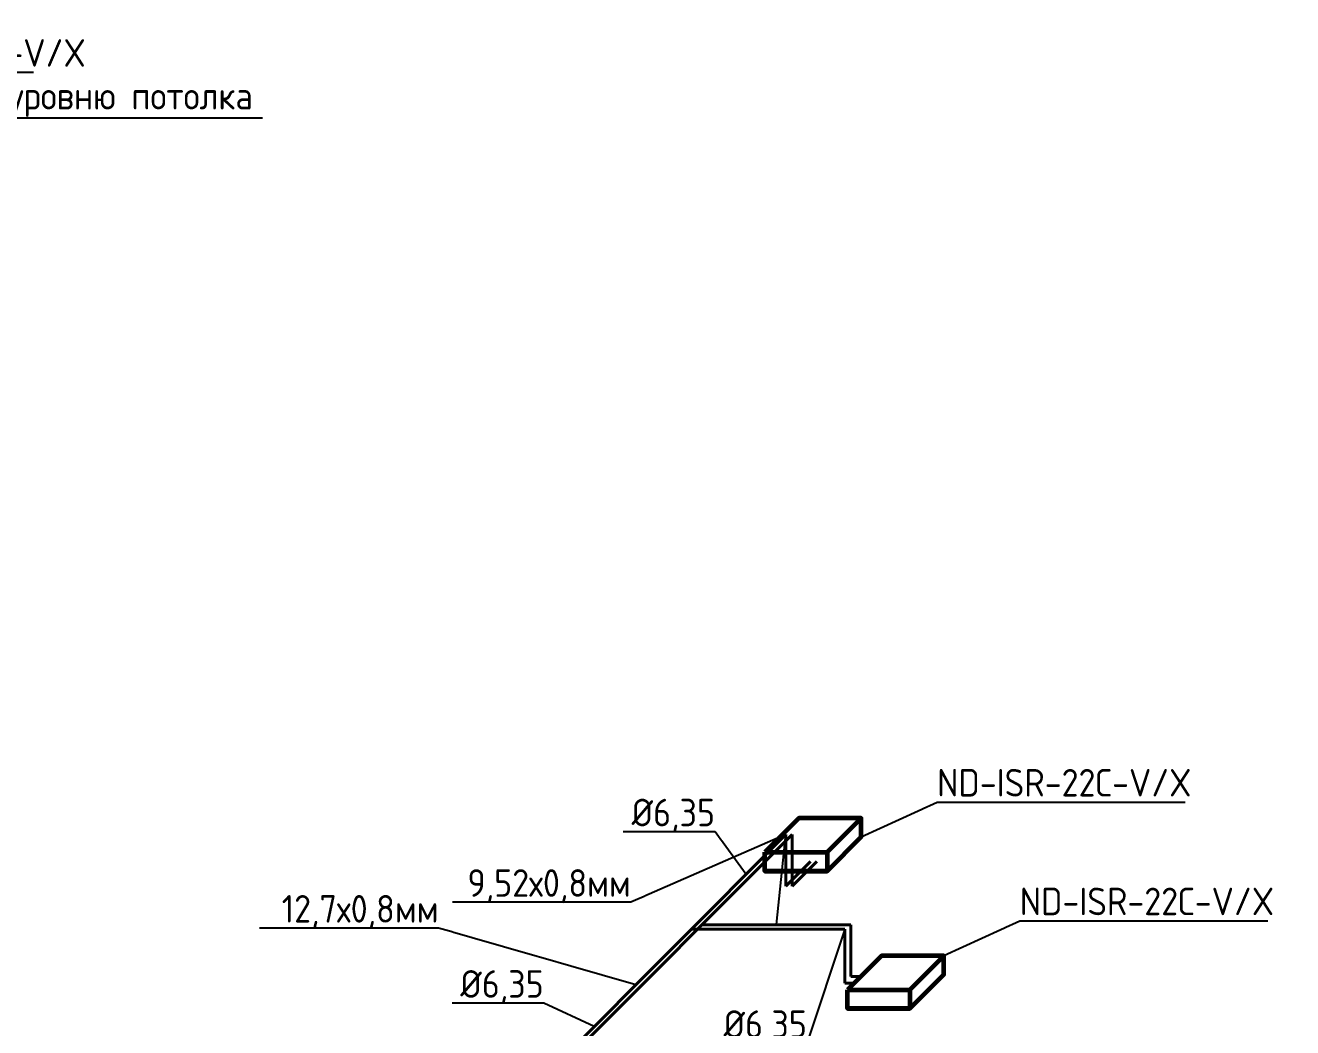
# Model space of a CAD drawing. Header units: millimetres. Extents: x -129048 to 476301, y -5853 to 215316.
# Drawn here: x -20338 to -8832, y 89541 to 98634 of the extents above; entities that cross this region are included whole.
import ezdxf
from ezdxf import colors
from ezdxf.entities.mleader import LeaderData, LeaderLine
from ezdxf.enums import TextEntityAlignment as Align
from ezdxf.math import Vec2, Vec3

# ---------------------------------------------------------------- set-up
doc = ezdxf.new("R2010")
doc.units = ezdxf.units.MM
doc.layers.add('GAZLAITER', color=1, linetype='Continuous', lineweight=40)
doc.layers.add('Кондеи', color=6, linetype='Continuous', lineweight=60)
doc.styles.add('PIK', font='isocpeur.ttf', dxfattribs={"width": 0.9, "height": 250})
doc.styles.add('TRAJECTORY_TEXT_STYLE', font='simplex.shx', dxfattribs={"width": 0.65})

# ---------------------------------------------------------------- blocks, each defined once
blk = doc.blocks.new('*U3246')
at = {"color": 0, "linetype": 'ByBlock', "lineweight": -2}
for p, q in [((0, 6), (29, 6)), ((-8.07, 0), (0, 0))]:
    blk.add_line(p, q, dxfattribs=at)
at = {"color": 0, "linetype": 'ByBlock', "lineweight": -2, "ltscale": 100}
blk.add_line((-1.5, 0), (1.5, 0), dxfattribs=at)
blk.add_lwpolyline([(0, 0), (0, 6)], dxfattribs=at)
at = {"color": 0, "linetype": 'ByBlock', "lineweight": -2, "ltscale": 100, "const_width": 0.5}
blk.add_lwpolyline([(1.82, 2.18), (0, 0.35), (-1.82, 2.18)], dxfattribs=at)
at = {"linetype": 'ByBlock', "lineweight": -2, "ltscale": 100, "style": 'TRAJECTORY_TEXT_STYLE', "width": 0.65}
blk.add_attdef('Отм.', text='', height=3.5, dxfattribs=at).set_placement((14.5, 6), align=Align.BOTTOM_CENTER)
at = {"color": 0, "linetype": 'ByBlock', "lineweight": -2, "ltscale": 100, "style": 'TRAJECTORY_TEXT_STYLE', "width": 0.65}
blk.add_attdef('Прим.', text='', height=3.5, dxfattribs=at).set_placement((17.57, 4.8), align=Align.TOP_CENTER)

msp = doc.modelspace()

# ---------------------------------------------------------------- linework, layer by layer
at = {"layer": 'GAZLAITER', "lineweight": 40, "ltscale": 10}
for p, q in [((-13432.14797, 91291.73897), (-19938.88794, 84784.99899)), ((-13432.14797, 90822.91214), (-13432.14797, 91291.73897)), ((-13208.30142, 91046.75869), (-13432.14797, 90822.91214)), ((-12898.34511, 90434.5929), (-14289.29403, 90434.5929))]:
    msp.add_line(p, q, dxfattribs=at)
at = {"layer": 'GAZLAITER', "color": 5}
for p, q in [((-13376.58634, 91291.73897), (-19933.94495, 84734.38036)), ((-12842.78349, 90474.80998), (-14193.51533, 90474.80998)), ((-12842.78349, 90005.98316), (-12842.78349, 90474.80998)), ((-12842.78349, 90005.98316), (-12752.46425, 90005.98316))]:
    msp.add_line(p, q, dxfattribs=at)
at = {"layer": 'GAZLAITER', "color": 5, "lineweight": 40, "ltscale": 10}
for p, q in [((-13376.58634, 90822.91214), (-13376.58634, 91291.73897)), ((-13152.73979, 91046.75869), (-13376.58634, 90822.91214))]:
    msp.add_line(p, q, dxfattribs=at)
at = {"layer": 'GAZLAITER'}
for q in [(-12898.34511, 90434.5929), (-12813.36317, 89945.08423)]:
    msp.add_line((-12898.34511, 89945.08423), q, dxfattribs=at)
at = {"layer": 'Кондеи'}
for p, q in [((-12748.74744, 91270.40158), (-12748.74744, 91440.76416)), ((-11998.28777, 90023.15675), (-11998.28777, 90193.51934))]:
    msp.add_line(p, q, dxfattribs=at)
for points in [[(-13624.21193, 91131.93998), (-13057.57163, 91131.93998), (-12748.74744, 91440.76416), (-13315.38774, 91440.76416)], [(-13624.21193, 90961.5774), (-13057.57163, 90961.5774), (-12748.74744, 91270.40158), (-13057.57163, 90961.5774)], [(-13624.21193, 91131.93998), (-13057.57163, 91131.93998), (-13057.57163, 90961.5774), (-13624.21193, 90961.5774)], [(-12873.75225, 89884.69515), (-12307.11196, 89884.69515), (-11998.28777, 90193.51934), (-12564.92807, 90193.51934)], [(-12873.75225, 89714.33257), (-12307.11196, 89714.33257), (-11998.28777, 90023.15675), (-12307.11196, 89714.33257)], [(-12873.75225, 89884.69515), (-12307.11196, 89884.69515), (-12307.11196, 89714.33257), (-12873.75225, 89714.33257)]]:
    msp.add_lwpolyline(points, close=True, dxfattribs=at)

# ---------------------------------------------------------------- leaders
at = {"layer": 'Кондеи', "color": 18, "lineweight": 25, "ltscale": 10, "true_color": 0x000000}
ml = msp.add_multileader_mtext('Standard', dxfattribs=at)
ml.set_content('ND-ICR-56C-V/X', color=250, style='PIK')
ml.set_leader_properties()
ml.build(insert=Vec2(0, 0))
ml.multileader.update_dxf_attribs({"text_left_attachment_type": 6, "text_right_attachment_type": 6, "dogleg_length": 0.36, "arrow_head_size": 0.18})
ctx = ml.context
ctx.base_point, ctx.char_height, ctx.arrow_head_size, ctx.landing_gap_size, ctx.plane_origin = Vec3(-22112.68834, 98209.47432), 250, 0.18, 0.09, Vec3(-22450.28445, 97366.81264)
ctx.left_attachment, ctx.right_attachment = 6, 6
notes = []
notes.append((ctx, [(0, (1, 1, 0), (-22113.04834, 98209.47432), (1, 0), 0.36, [(0, [(-22450.28445, 97366.81264)], 0, [])])]))
ctx.mtext.insert, ctx.mtext.width, ctx.mtext.flow_direction = Vec3(-22112.59834, 98509.47432), 1828.6684564, 5
ctx.mtext.has_bg_fill, ctx.mtext.bg_color, ctx.mtext.bg_scale_factor, ctx.mtext.bg_transparency, ctx.mtext.use_window_bg_color = 1, -1027028792, 1.5, 0, 1
for ctx, leaders in notes:
    for number, flags, end, landing, length, lines in leaders:
        leader = LeaderData()
        leader.index, (leader.has_last_leader_line, leader.has_dogleg_vector, leader.attachment_direction) = number, flags
        leader.last_leader_point, leader.dogleg_vector, leader.dogleg_length = Vec3(end), Vec3(landing), length
        for number, points, colour, breaks in lines:
            line = LeaderLine()
            line.index, line.vertices, line.color, line.breaks = number, Vec3.list(points), colors.encode_raw_color(colour), breaks
            leader.lines.append(line)
        ctx.leaders.append(leader)

# ---------------------------------------------------------------- next in the draw order: block references
ref = msp.add_blockref('*U3246', (-21085.43474, 97196.45005), dxfattribs=dict(xscale=100, yscale=100, zscale=100))
ref.add_attrib('Отм.', 'по уровню потолка', dxfattribs={"linetype": 'ByBlock', "lineweight": -2, "ltscale": 100, "height": 250, "style": 'PIK', "width": 0.9}).set_placement((-19608.84383, 97796.45005), align=Align.BOTTOM_CENTER)

# ---------------------------------------------------------------- next in the draw order: leaders
at = {"layer": 'GAZLAITER', "color": 18, "lineweight": 25, "ltscale": 10, "true_color": 0x000000}
ml = msp.add_multileader_mtext('Standard', dxfattribs=at)
ml.set_content('{\\C256;\\c0;%%C6,35}', color=1, style='PIK')
ml.set_leader_properties()
ml.build(insert=Vec2(0, 0))
ml.multileader.update_dxf_attribs({"text_left_attachment_type": 6, "text_right_attachment_type": 6, "dogleg_length": 0.36, "arrow_head_size": 0.18})
ctx = ml.context
ctx.base_point, ctx.char_height, ctx.arrow_head_size, ctx.landing_gap_size, ctx.plane_origin = Vec3(-14785.41353, 91317.02805), 250, 0.18, 0.09, Vec3(-16766.92144, 93991.94527)
ctx.left_attachment, ctx.right_attachment, ctx.text_align_type = 6, 6, 2
notes = []
notes.append((ctx, [(1, (1, 1, 0), (-14076.12353, 91317.02805), (-1, 0), 0.36, [(0, [(-13794.15375, 90929.73319)], 0, [])])]))
ctx.mtext.insert, ctx.mtext.alignment, ctx.mtext.flow_direction = Vec3(-14076.57353, 91617.02805), 3, 5
ctx.mtext.has_bg_fill, ctx.mtext.bg_color, ctx.mtext.bg_scale_factor, ctx.mtext.bg_transparency, ctx.mtext.use_window_bg_color = 1, -1027028792, 1.5, 0, 1
ml = msp.add_multileader_mtext('Standard', dxfattribs=at)
ml.set_content('{\\C256;\\c0;%%C6,35}', color=1, style='PIK')
ml.set_leader_properties()
ml.build(insert=Vec2(0, 0))
ml.multileader.update_dxf_attribs({"text_left_attachment_type": 6, "text_right_attachment_type": 6, "dogleg_length": 0.36, "arrow_head_size": 0.18})
ctx = ml.context
ctx.base_point, ctx.char_height, ctx.arrow_head_size, ctx.landing_gap_size, ctx.plane_origin = Vec3(-16340.61585, 89761.82573), 250, 0.18, 0.09, Vec3(-18145.99595, 92612.87076)
ctx.left_attachment, ctx.right_attachment, ctx.text_align_type = 6, 6, 2
notes.append((ctx, [(1, (1, 1, 0), (-15631.32585, 89761.82573), (-1, 0), 0.36, [(0, [(-15173.22826, 89550.65868)], 0, [])])]))
ctx.mtext.insert, ctx.mtext.alignment, ctx.mtext.flow_direction = Vec3(-15631.77585, 90061.82573), 3, 5
ctx.mtext.has_bg_fill, ctx.mtext.bg_color, ctx.mtext.bg_scale_factor, ctx.mtext.bg_transparency, ctx.mtext.use_window_bg_color = 1, -1027028792, 1.5, 0, 1
at = {"layer": 'Кондеи', "color": 18, "lineweight": 25, "ltscale": 10, "true_color": 0x000000}
ml = msp.add_multileader_mtext('Standard', dxfattribs=at)
ml.set_content('ND-ISR-22С-V/X', color=250, style='PIK')
ml.set_leader_properties()
ml.build(insert=Vec2(0, 0))
ml.multileader.update_dxf_attribs({"text_left_attachment_type": 6, "text_right_attachment_type": 6, "dogleg_length": 0.36, "arrow_head_size": 0.18})
ctx = ml.context
ctx.base_point, ctx.char_height, ctx.arrow_head_size, ctx.landing_gap_size, ctx.plane_origin = Vec3(-12059.779, 91587.61339), 250, 0.18, 0.09, Vec3(-12748.74744, 91058.80239)
ctx.left_attachment, ctx.right_attachment = 6, 6
notes.append((ctx, [(0, (1, 1, 0), (-12060.139, 91587.61339), (1, 0), 0.36, [(0, [(-12748.74744, 91270.40158)], 0, [])])]))
ctx.mtext.insert, ctx.mtext.flow_direction = Vec3(-12059.689, 91887.61339), 5
ctx.mtext.has_bg_fill, ctx.mtext.bg_color, ctx.mtext.bg_scale_factor, ctx.mtext.bg_transparency, ctx.mtext.use_window_bg_color = 1, -1027028792, 1.5, 0, 1
ml = msp.add_multileader_mtext('Standard', dxfattribs=at)
ml.set_content('ND-ISR-22С-V/X', color=250, style='PIK')
ml.set_leader_properties()
ml.build(insert=Vec2(0, 0))
ml.multileader.update_dxf_attribs({"text_left_attachment_type": 6, "text_right_attachment_type": 6, "dogleg_length": 0.36, "arrow_head_size": 0.18})
ctx = ml.context
ctx.base_point, ctx.char_height, ctx.arrow_head_size, ctx.landing_gap_size, ctx.plane_origin = Vec3(-11309.31933, 90510.73115), 250, 0.18, 0.09, Vec3(-11998.28777, 89981.92015)
ctx.left_attachment, ctx.right_attachment = 6, 6
notes.append((ctx, [(0, (1, 1, 0), (-11309.67933, 90510.73115), (1, 0), 0.36, [(0, [(-11998.28777, 90193.51934)], 0, [])])]))
ctx.mtext.insert, ctx.mtext.flow_direction = Vec3(-11309.22933, 90810.73115), 5
ctx.mtext.has_bg_fill, ctx.mtext.bg_color, ctx.mtext.bg_scale_factor, ctx.mtext.bg_transparency, ctx.mtext.use_window_bg_color = 1, -1027028792, 1.5, 0, 1
for ctx, leaders in notes:
    for number, flags, end, landing, length, lines in leaders:
        leader = LeaderData()
        leader.index, (leader.has_last_leader_line, leader.has_dogleg_vector, leader.attachment_direction) = number, flags
        leader.last_leader_point, leader.dogleg_vector, leader.dogleg_length = Vec3(end), Vec3(landing), length
        for number, points, colour, breaks in lines:
            line = LeaderLine()
            line.index, line.vertices, line.color, line.breaks = number, Vec3.list(points), colors.encode_raw_color(colour), breaks
            leader.lines.append(line)
        ctx.leaders.append(leader)

# ---------------------------------------------------------------- next in the draw order: leaders
at = {"layer": 'GAZLAITER', "color": 18, "lineweight": 25, "ltscale": 10, "true_color": 0x000000}
ml = msp.add_multileader_mtext('Standard', dxfattribs=at)
ml.set_content('9,52х0,8мм', color=250, style='PIK')
ml.set_leader_properties()
ml.build(insert=Vec2(0, 0))
ml.multileader.update_dxf_attribs({"text_left_attachment_type": 6, "text_right_attachment_type": 6, "dogleg_length": 0.36, "arrow_head_size": 0.18})
ctx = ml.context
ctx.base_point, ctx.char_height, ctx.arrow_head_size, ctx.landing_gap_size, ctx.plane_origin = Vec3(-16258.34184, 90677.90441), 250, 0.18, 0.09, Vec3(-15892.935, 92462.17448)
ctx.left_attachment, ctx.right_attachment, ctx.text_align_type = 6, 6, 2
notes = []
notes.append((ctx, [(1, (1, 1, 0), (-14840.30184, 90677.90441), (-1, 0), 0.36, [(1, [(-13518.14941, 90474.80998), (-13432.14797, 91291.73897)], 0, [])])]))
ctx.mtext.insert, ctx.mtext.alignment, ctx.mtext.flow_direction = Vec3(-14840.75184, 90977.90441), 3, 5
ctx.mtext.has_bg_fill, ctx.mtext.bg_color, ctx.mtext.bg_scale_factor, ctx.mtext.bg_transparency, ctx.mtext.use_window_bg_color = 1, -1027028792, 1.5, 0, 1
for ctx, leaders in notes:
    for number, flags, end, landing, length, lines in leaders:
        leader = LeaderData()
        leader.index, (leader.has_last_leader_line, leader.has_dogleg_vector, leader.attachment_direction) = number, flags
        leader.last_leader_point, leader.dogleg_vector, leader.dogleg_length = Vec3(end), Vec3(landing), length
        for number, points, colour, breaks in lines:
            line = LeaderLine()
            line.index, line.vertices, line.color, line.breaks = number, Vec3.list(points), colors.encode_raw_color(colour), breaks
            leader.lines.append(line)
        ctx.leaders.append(leader)

# ---------------------------------------------------------------- next in the draw order: leaders
ml = msp.add_multileader_mtext('Standard', dxfattribs=at)
ml.set_content('12,7х0,8мм', color=250, style='PIK')
ml.set_leader_properties()
ml.build(insert=Vec2(0, 0))
ml.multileader.update_dxf_attribs({"text_left_attachment_type": 6, "text_right_attachment_type": 6, "dogleg_length": 0.36, "arrow_head_size": 0.18})
ctx = ml.context
ctx.base_point, ctx.char_height, ctx.arrow_head_size, ctx.landing_gap_size, ctx.plane_origin = Vec3(-17959.05331, 90443.62966), 250, 0.18, 0.09, Vec3(-19056.58382, 91285.54087)
ctx.left_attachment, ctx.right_attachment, ctx.text_align_type = 6, 6, 2
notes = []
notes.append((ctx, [(1, (1, 1, 0), (-16586.01331, 90443.62966), (-1, 0), 0.36, [(0, [(-14793.76534, 89930.12159)], 0, [])])]))
ctx.mtext.insert, ctx.mtext.alignment, ctx.mtext.flow_direction = Vec3(-16586.46331, 90743.62966), 3, 5
ctx.mtext.has_bg_fill, ctx.mtext.bg_color, ctx.mtext.bg_scale_factor, ctx.mtext.bg_transparency, ctx.mtext.use_window_bg_color = 1, -1027028792, 1.5, 0, 1
ml = msp.add_multileader_mtext('Standard', dxfattribs=at)
ml.set_content('{\\C256;\\c0;%%C6,35}', color=1, style='PIK')
ml.set_leader_properties()
ml.build(insert=Vec2(0, 0))
ml.multileader.update_dxf_attribs({"text_left_attachment_type": 6, "text_right_attachment_type": 6, "dogleg_length": 0.36, "arrow_head_size": 0.18})
ctx = ml.context
ctx.base_point, ctx.char_height, ctx.arrow_head_size, ctx.landing_gap_size, ctx.plane_origin = Vec3(-13950.96346, 89397.28354), 250, 0.18, 0.09, Vec3(-16026.91907, 92299.39006)
ctx.left_attachment, ctx.right_attachment, ctx.text_align_type = 6, 6, 2
notes.append((ctx, [(1, (1, 1, 0), (-13241.67346, 89397.28354), (-1, 0), 0.36, [(0, [(-12898.34511, 90434.5929)], 0, [])])]))
ctx.mtext.insert, ctx.mtext.alignment, ctx.mtext.flow_direction = Vec3(-13242.12346, 89697.28354), 3, 5
ctx.mtext.has_bg_fill, ctx.mtext.bg_color, ctx.mtext.bg_scale_factor, ctx.mtext.bg_transparency, ctx.mtext.use_window_bg_color = 1, -1027028792, 1.5, 0, 1
for ctx, leaders in notes:
    for number, flags, end, landing, length, lines in leaders:
        leader = LeaderData()
        leader.index, (leader.has_last_leader_line, leader.has_dogleg_vector, leader.attachment_direction) = number, flags
        leader.last_leader_point, leader.dogleg_vector, leader.dogleg_length = Vec3(end), Vec3(landing), length
        for number, points, colour, breaks in lines:
            line = LeaderLine()
            line.index, line.vertices, line.color, line.breaks = number, Vec3.list(points), colors.encode_raw_color(colour), breaks
            leader.lines.append(line)
        ctx.leaders.append(leader)

doc.saveas('drawing.dxf')
